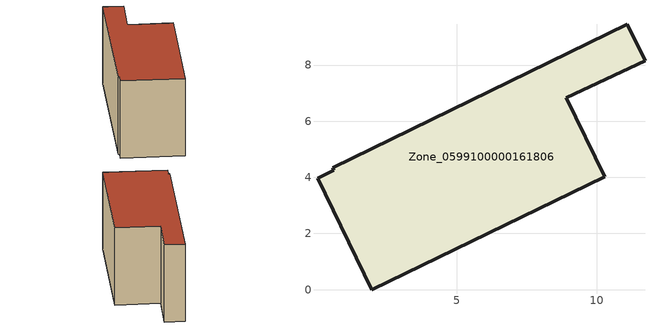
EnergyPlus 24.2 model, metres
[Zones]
Zone_0599100000161806
 floor ground (C_G): 0.59,4.35 11.07,9.45 11.71,8.16 8.91,6.84 10.28,4.02 1.97,0 0.04,3.97 0.62,4.26 z0
 wall outside (C_F): 0.04,3.97 1.97,0 10.28,4.02 8.91,6.84 11.71,8.16 11.07,9.45 0.59,4.35 0.62,4.26 0.04,3.97 z0:5.75
 roof outside (C_R): 0.62,4.26 0.04,3.97 1.97,0 10.28,4.02 8.91,6.84 11.71,8.16 11.07,9.45 0.59,4.35 z5.75
[BUILDING]
Pand.0599100000161806: North Axis=0; Terrain=City; Loads Convergence Tolerance Value=0.04; Temperature Convergence Tolerance Value=0.4; Solar Distribution=FullExterior; Maximum Number of Warmup Days=25; Minimum Number of Warmup Days=1
[Site:Location]
Rotterdam.The.Hague.AP_ZH_NLD Design_Conditions: Latitude=51.96; Longitude=4.45; Time Zone=1; Elevation=-4.5
[SITE:GROUNDTEMPERATURE:BUILDINGSURFACE]
18, 18, 18, 18, 18, 18, 18, 18, 18, 18, 18, 18
[MATERIAL] Thermal Absorptance=0.9; Solar Absorptance=0.7; Visible Absorptance=0.7
Name | Roughness | Thickness | Conductivity | Density | Specific Heat
G.TC.1946-1964 | MediumSmooth | 0.15 | 1 | 540 | 1210
F.TC.1946-1964 | Rough | 0.3 | 0.857143 | 1920 | 840
R.TC.1946-1964 | MediumRough | 0.2 | 0.235294 | 1500 | 1000
[CONSTRUCTION]
C_G: G.TC.1946-1964
C_F: F.TC.1946-1964
C_R: R.TC.1946-1964
[ZONE]
Zone_0599100000161806: Type=1; Multiplier=1; Ceiling Height=Autocalculate; Volume=Autocalculate; Floor Area=autocalculate; Part of Total Floor Area=Yes
[ZONEINFILTRATION:DESIGNFLOWRATE]
Infil_Zone_0599100000161806: Zone or ZoneList or Space or SpaceList=Zone_0599100000161806; Schedule=AlwaysOn; Design Flow Rate Calculation Method=Flow/Area; Flow Rate per Floor Area=0.003; Constant Term Coefficient=1; Temperature Term Coefficient=0; Velocity Term Coefficient=0; Velocity Squared Term Coefficient=0
[HVACTEMPLATE:ZONE:IDEALLOADSAIRSYSTEM]
Zone_0599100000161806: Maximum Heating Supply Air Temperature=50; Minimum Cooling Supply Air Temperature=13; Maximum Heating Supply Air Humidity Ratio=0.0156; Minimum Cooling Supply Air Humidity Ratio=0.0077; Heating Limit=NoLimit; Cooling Limit=NoLimit; Dehumidification Control Type=ConstantSensibleHeatRatio; Cooling Sensible Heat Ratio=0.7; Dehumidification Setpoint=60; Humidification Control Type=None; Humidification Setpoint=30; Outdoor Air Method=None; Outdoor Air Flow Rate per Person=0.00944; Outdoor Air Flow Rate per Zone Floor Area=0; Outdoor Air Flow Rate per Zone=0; Demand Controlled Ventilation Type=None; Outdoor Air Economizer Type=NoEconomizer; Heat Recovery Type=None; Sensible Heat Recovery Effectiveness=0.7; Latent Heat Recovery Effectiveness=0.65
[ZONECONTROL:THERMOSTAT]
ThermostatControl_Zone_0599100000161806: Zone or ZoneList=Zone_0599100000161806; Control Type Schedule=DualSetpointControlType; Control 1=Thermostat_Zone_0599100000161806; Temperature Difference Between Cutout And Setpoint=0
[THERMOSTATSETPOINT:DUALSETPOINT]
Thermostat_Zone_0599100000161806: Heating Setpoint Temperature Schedule=HeatingSetpoint_Zone_0599100000161806; Cooling Setpoint Temperature Schedule=CoolingSetpoint_Zone_0599100000161806
[SCHEDULE:COMPACT]
HeatingSetpoint_Zone_0599100000161806: Through: 12/31, For: AllDays, Until: 24:00, 21
CoolingSetpoint_Zone_0599100000161806: Through: 12/31, For: AllDays, Until: 24:00, 24
DualSetpointControlType: Through: 12/31, For: AllDays, Until: 24:00, 4
AlwaysOn: Through: 12/31, For: AllDays, Until: 24:00, 1
